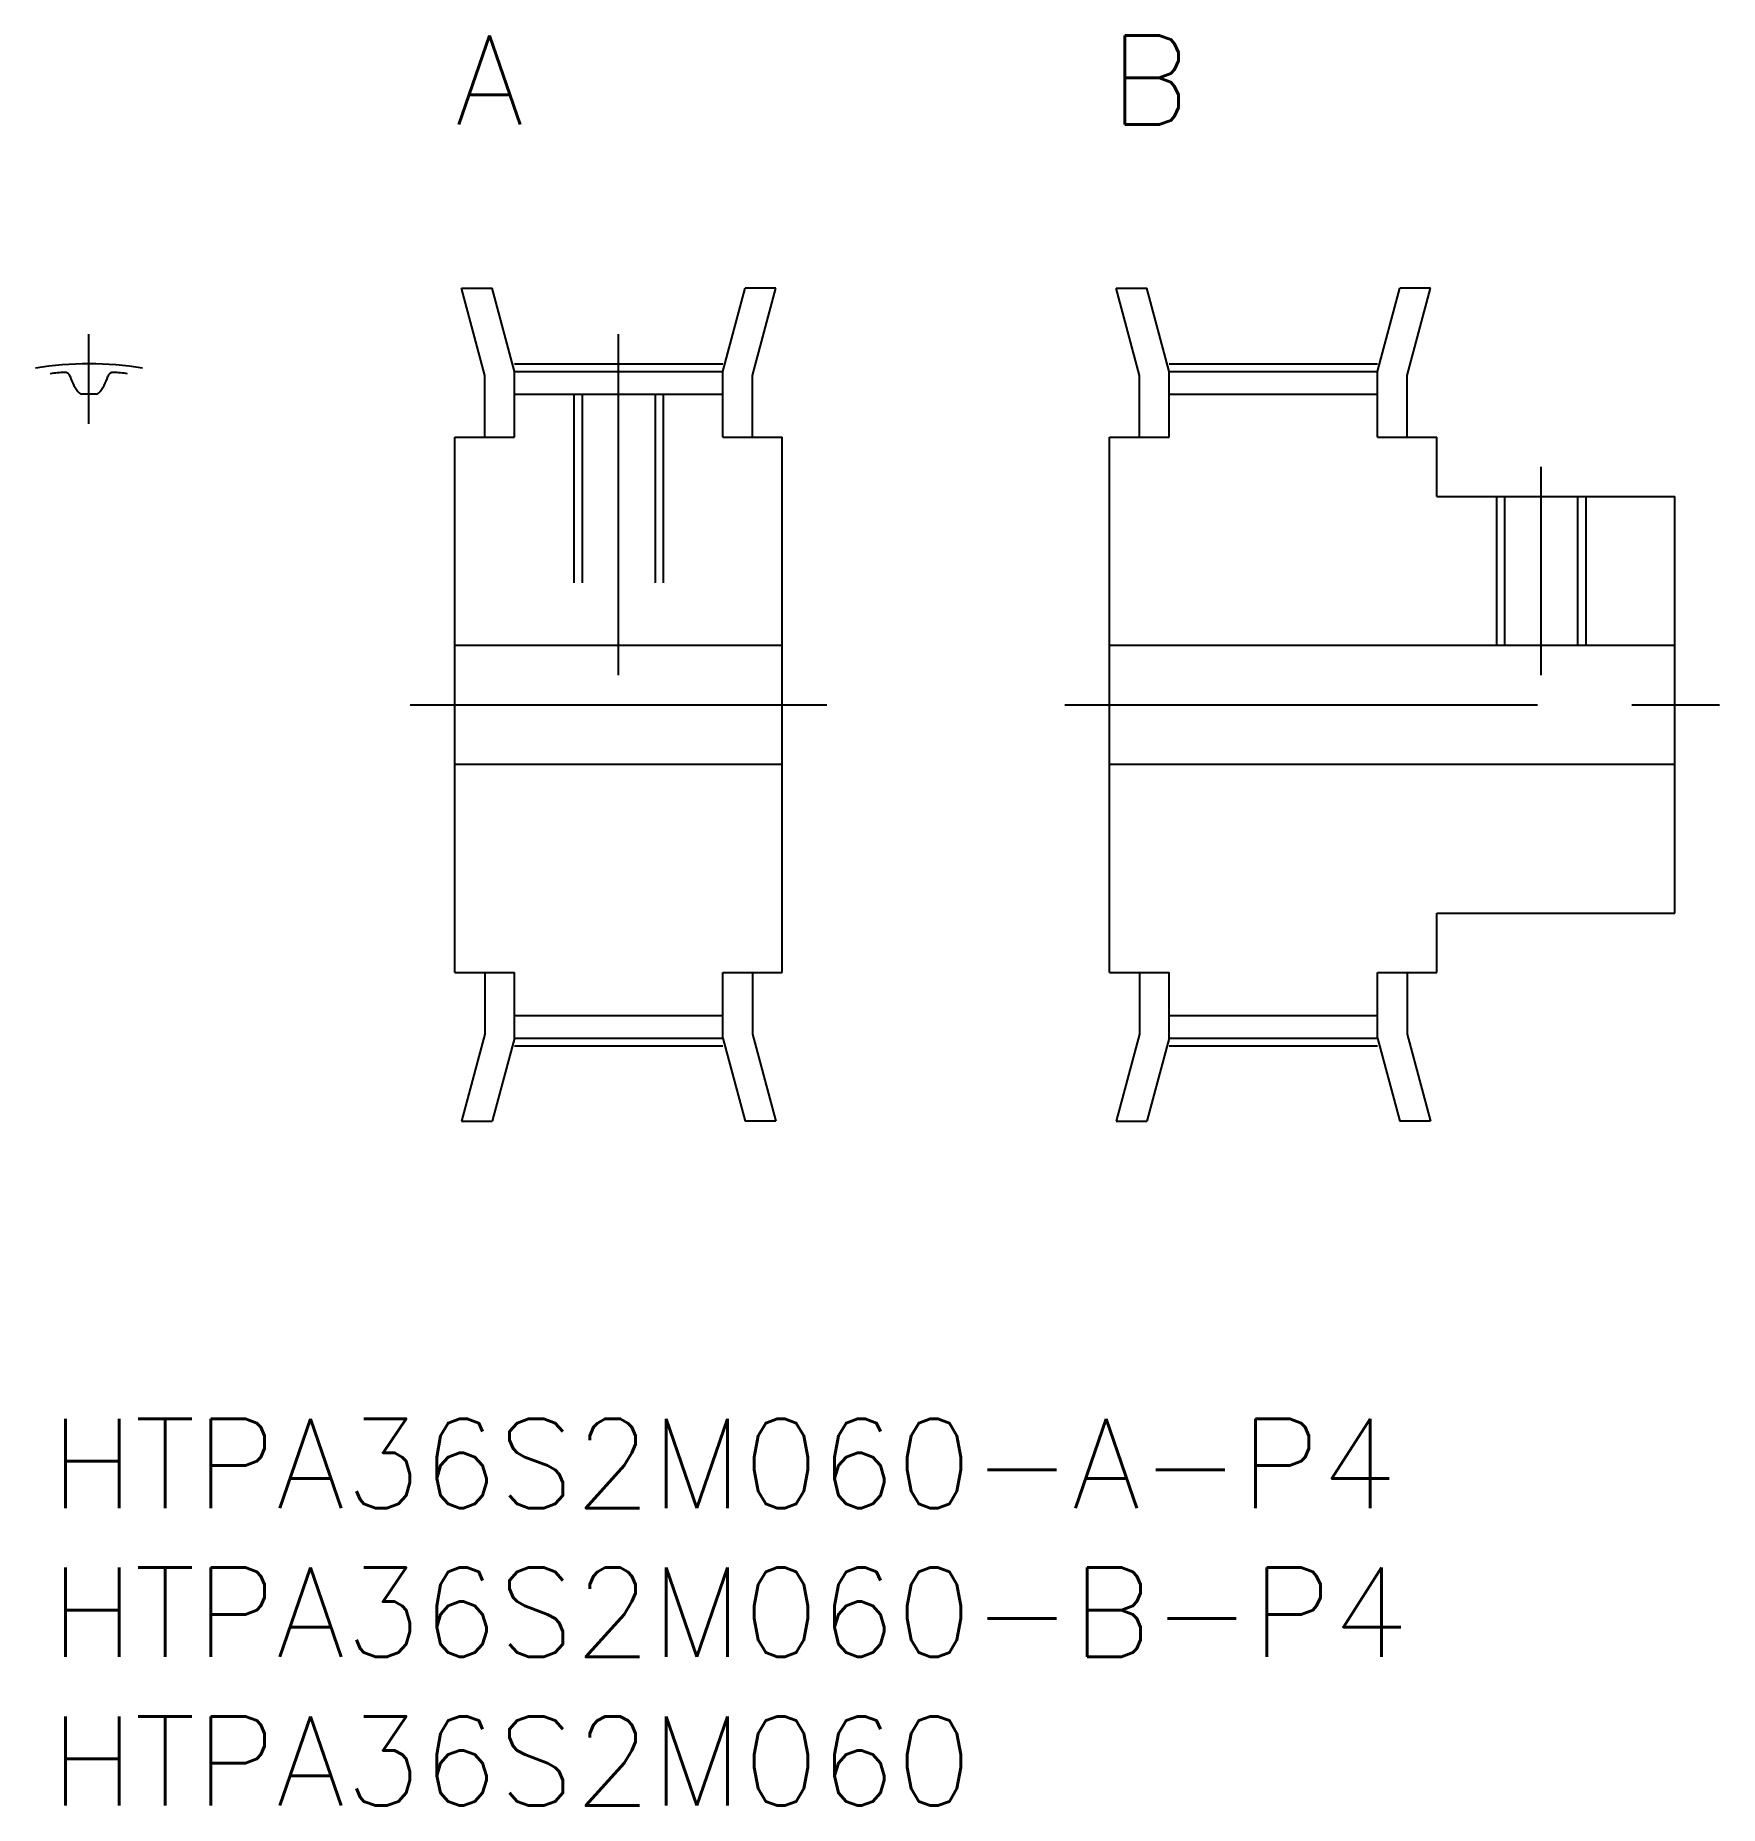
# Model space of a CAD drawing. Extents: x -0.5 to 56.1, y -13 to 46.5.
import ezdxf

# ---------------------------------------------------------------- set-up
doc = ezdxf.new("R2010")
doc.units = 0
doc.header["$LTSCALE"] = 0.5
doc.linetypes.add('CENTER', pattern=[50.8, 31.75, -6.35, 6.35, -6.35])
doc.linetypes.add('DASHED', pattern=[19.05, 12.7, -6.35])
for name, color, linetype in [('MSM_CENTER', 1, 'CENTER'), ('MSM_CONTINUOUS', 7, 'CONTINUOUS'), ('MSM_DASHED', 4, 'DASHED'), ('MSM_PART_NUMBER', 7, 'CONTINUOUS')]:
    doc.layers.add(name, color=color, linetype=linetype)
doc.styles.get("Standard").update_dxf_attribs({"font": 'txt.shx', "height": 1, "bigfont": 'bigfont.shx'})

# ---------------------------------------------------------------- blocks, each defined once
blk = doc.blocks.new('*U11')
at = {"layer": 'MSM_PART_NUMBER'}
blk.add_text('HTPA36S2M060-A-P4', height=3, dxfattribs=at).set_placement((0, -3))
blk = doc.blocks.new('*U12')
at = {"layer": 'MSM_PART_NUMBER'}
blk.add_text('HTPA36S2M060-B-P4', height=3, dxfattribs=at).set_placement((0, -8))
blk = doc.blocks.new('*U13')
at = {"layer": 'MSM_PART_NUMBER'}
blk.add_text('HTPA36S2M060', height=3, dxfattribs=at).set_placement((0, -13))

msp = doc.modelspace()

# ---------------------------------------------------------------- linework, layer by layer
at = {"layer": 'MSM_CENTER'}
for p, q in [((1.3, 33.445), (1.3, 36.459)), ((19.1, 25), (19.1, 36.46)), ((15.6, 35.46), (22.6, 35.46)), ((37.6, 35.46), (44.6, 35.46)), ((50.1, 25), (50.1, 32)), ((12.1, 24), (26.1, 24)), ((34.1, 24), (56.1, 24)), ((15.6, 12.54), (22.6, 12.54)), ((37.6, 12.54), (44.6, 12.54))]:
    msp.add_line(p, q, dxfattribs=at)
msp.add_arc((1.3, 24), 11.459, 80.96245, 99.03755, dxfattribs=at)
at = {"layer": 'MSM_CONTINUOUS'}
for p, q in [((14.6, 35.073), (13.816, 38)), ((13.816, 38), (14.851, 38)), ((15.6, 35.205), (14.851, 38)), ((22.6, 35.205), (23.349, 38)), ((24.384, 38), (23.349, 38)), ((23.6, 35.073), (24.384, 38)), ((36.6, 35.073), (35.816, 38)), ((35.816, 38), (36.851, 38)), ((37.6, 35.205), (36.851, 38)), ((44.6, 35.205), (45.349, 38)), ((46.384, 38), (45.349, 38)), ((45.6, 35.073), (46.384, 38)), ((15.6, 35.205), (22.6, 35.205)), ((15.6, 33), (15.6, 35.205)), ((22.6, 33), (22.6, 35.205)), ((37.6, 35.205), (44.6, 35.205)), ((37.6, 33), (37.6, 35.205)), ((44.6, 33), (44.6, 35.205)), ((14.6, 33), (14.6, 35.073)), ((23.6, 33), (23.6, 35.073)), ((36.6, 33), (36.6, 35.073)), ((45.6, 33), (45.6, 35.073)), ((15.6, 34.445), (22.6, 34.445)), ((37.6, 34.445), (44.6, 34.445)), ((13.6, 15), (13.6, 33)), ((13.6, 33), (15.6, 33)), ((22.6, 33), (24.6, 33)), ((24.6, 15), (24.6, 33)), ((35.6, 15), (35.6, 33)), ((35.6, 33), (37.6, 33)), ((44.6, 33), (46.6, 33)), ((46.6, 31), (46.6, 33)), ((46.6, 31), (54.6, 31)), ((54.6, 17), (54.6, 31)), ((13.6, 26), (24.6, 26)), ((35.6, 26), (54.6, 26)), ((24.6, 24), (24.6, 24)), ((13.6, 22), (24.6, 22)), ((35.6, 22), (54.6, 22)), ((24.6, 19.5), (24.6, 19.5)), ((46.6, 17), (54.6, 17)), ((46.6, 15), (46.6, 17)), ((13.6, 15), (15.6, 15)), ((14.6, 15), (14.6, 12.927)), ((15.6, 12.795), (15.6, 15)), ((22.6, 12.795), (22.6, 15)), ((22.6, 15), (24.6, 15)), ((23.6, 15), (23.6, 12.927)), ((35.6, 15), (37.6, 15)), ((36.6, 15), (36.6, 12.927)), ((37.6, 12.795), (37.6, 15)), ((44.6, 15), (46.6, 15)), ((44.6, 12.795), (44.6, 15)), ((45.6, 15), (45.6, 12.927)), ((15.6, 13.555), (22.6, 13.555)), ((37.6, 13.555), (44.6, 13.555)), ((14.6, 12.927), (13.816, 10)), ((15.6, 12.795), (14.851, 10)), ((15.6, 12.795), (22.6, 12.795)), ((22.6, 12.795), (23.349, 10)), ((23.6, 12.927), (24.384, 10)), ((36.6, 12.927), (35.816, 10)), ((37.6, 12.795), (36.851, 10)), ((37.6, 12.795), (44.6, 12.795)), ((44.6, 12.795), (45.349, 10)), ((45.6, 12.927), (46.384, 10)), ((13.816, 10), (14.851, 10)), ((24.384, 10), (23.349, 10)), ((35.816, 10), (36.851, 10)), ((46.384, 10), (45.349, 10))]:
    msp.add_line(p, q, dxfattribs=at)
for centre, radius, start, end in [((1.3, 24), 11.205, 94.23478, 96.66244), ((0.487, 34.985), 0.19, 14.99851, 94.23478), ((2.113, 34.985), 0.19, 85.76522, 165.00149), ((1.3, 24), 11.205, 83.33756, 85.76522), ((1.95, 35.377), 1.325, 194.99851, 222.96369), ((0.65, 35.377), 1.325, 317.03631, 345.00149), ((1.054, 34.542), 0.1, 222.96369, 271.33913), ((1.3, 24), 10.445, 88.66087, 91.33913), ((1.546, 34.542), 0.1, 268.66087, 317.03631)]:
    msp.add_arc(centre, radius, start, end, dxfattribs=at)
at = {"layer": 'MSM_DASHED'}
for p, q in [((17.6, 34.445), (17.6, 26)), ((17.87, 34.445), (17.87, 26)), ((20.329, 34.445), (20.329, 26)), ((20.6, 34.445), (20.6, 26)), ((48.6, 31), (48.6, 26)), ((48.871, 31), (48.871, 26)), ((51.33, 31), (51.33, 26)), ((51.6, 31), (51.6, 26))]:
    msp.add_line(p, q, dxfattribs=at)

# ---------------------------------------------------------------- block references
at = {"layer": 'MSM_CONTINUOUS'}
for name in ['*U11', '*U12', '*U13']:
    msp.add_blockref(name, (0, 0), dxfattribs=at)

# ---------------------------------------------------------------- texts
at = {"layer": 'MSM_PART_NUMBER'}
for s, p in [('A', (13.6, 43.5)), ('B', (35.6, 43.5))]:
    msp.add_text(s, height=3, dxfattribs=at).set_placement(p)

doc.saveas('drawing.dxf')
